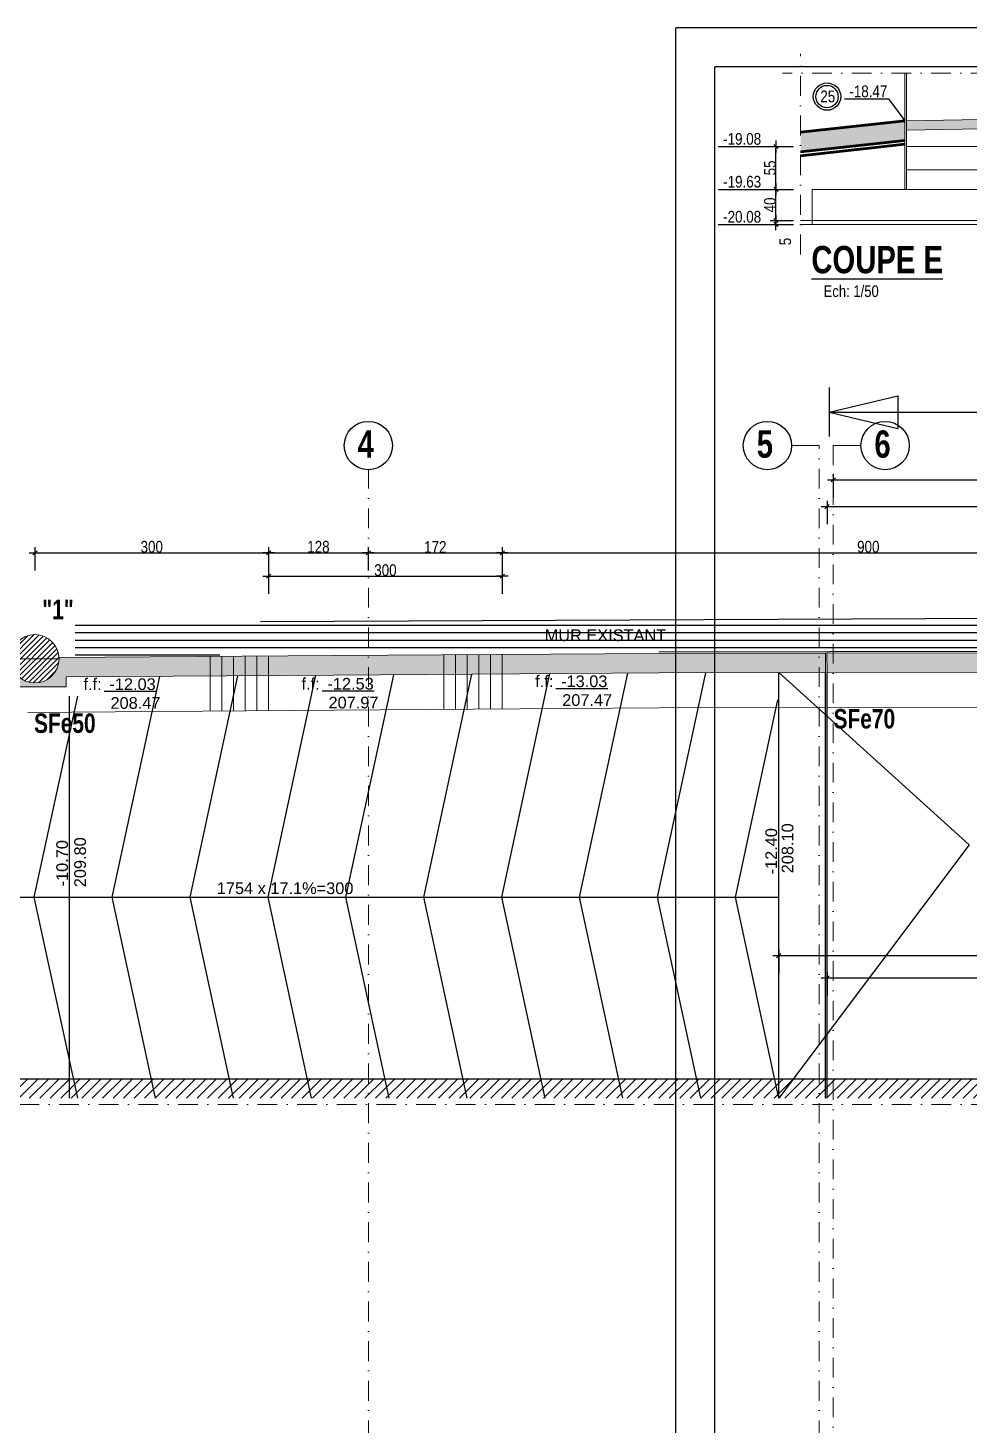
# Model space of a CAD drawing. Header units: centimetres. Extents: x -14085 to 643619, y -47998 to 35592.
# Drawn here: x 50526 to 51735, y 4490 to 6283 of the extents above; entities that cross this region are included whole.
import ezdxf
from ezdxf.enums import TextEntityAlignment as Align

# ---------------------------------------------------------------- set-up
doc = ezdxf.new("R2010")
doc.units = ezdxf.units.CM
doc.header["$PDMODE"] = 1
doc.header["$PDSIZE"] = -2
doc.linetypes.add('TIRETPTX2', pattern=[50.8, 25.4, -12.7, 0, -12.7])
for name, color, linetype in [('01_cote_gen', 4, 'Continuous'), ('01_linteaux', 2, 'Continuous'), ('01_poch_BN', 9, 'Continuous'), ('01_poch_murs', 253, 'Continuous'), ('01_texte', 230, 'Continuous'), ('AA_COTES', 2, 'Continuous')]:
    doc.layers.add(name, color=color, linetype=linetype)
for name, color, linetype, lineweight in [('01_murs_coup', 5, 'Continuous', 60), ('01_PIEUX', 5, 'Continuous', 60), ('01_sem', 42, 'Continuous', 15), ('01_tram_axes', 2, 'TIRETPTX2', 9)]:
    doc.layers.add(name, color=color, linetype=linetype, lineweight=lineweight)
doc.styles.add('Arial Narrow', font='ARIALN.TTF')
doc.styles.add('impact', font='impact.ttf')
doc.styles.add('MATTE_TXT', font='arial.ttf')
doc.styles.add('STYLE2', font='ARIALN.TTF')
doc.dimstyles.new('JB50', dxfattribs={"dimscale": 0.1, "dimtxt": 150, "dimasz": 15, "dimexe": 0.1, "dimexo": 0.1, "dimgap": 0.09, "dimtad": 1, "dimdec": 1, "dimdsep": 46, "dimtxsty": 'STYLE2', "dimblk1": 'BOND_G', "dimblk2": 'BOND_D', "dimsah": 1, "dimcen": 1.5, "dimdle": 0.01, "dimse1": 1, "dimse2": 1, "dimclrd": 4, "dimclre": 2, "dimclrt": 6, "dimazin": 2, "dimtfac": 2.333333, "dimtdec": 1, "dimtix": 1, "dimtmove": 2, "dimatfit": 3, "dimldrblk": 'BOND_G', "dimfxl": 1, "dimtolj": 1, "dimtzin": 0, "dimarcsym": 0})
pattern_1 = [(180, (36349.218, 4640.123), (-2e-15, -9.525), [])]
pattern_2 = [(180, (36349.218, 4640.123), (-2e-15, -9.525), [])]

# ---------------------------------------------------------------- blocks, each defined once
blk = doc.blocks.new('BOND_G')
at = {"layer": 'AA_COTES', "color": 0}
for p, q in [((0, -5), (0, 15)), ((5, 0), (-5, 0)), ((1.8, 1.8), (-1.8, -1.8))]:
    blk.add_line(p, q, dxfattribs=at)
blk = doc.blocks.new('BOND_D')
at = {"layer": 'AA_COTES', "color": 0}
for p, q in [((5, 0), (-5, 0)), ((-1.8, -1.8), (1.8, 1.8)), ((0, 5), (0, -15))]:
    blk.add_line(p, q, dxfattribs=at)
blk = doc.blocks.new('*D1482')
at = {"layer": '01_cote_gen', "color": 4, "lineweight": -2, "transparency": 16777216}
blk.add_line((51561.8, 5703), (52137.8, 5703), dxfattribs=at)
at = {"layer": 'Defpoints', "color": 0, "lineweight": 0, "transparency": 16777216}
for p in [(52139.3, 5703), (51560.3, 5695.5), (52139.3, 5688.4)]:
    blk.add_point(p, dxfattribs=at)
at = {"layer": '01_cote_gen', "color": 4, "lineweight": -2, "transparency": 16777216, "xscale": 1.5, "yscale": 1.5, "zscale": 1.5, "rotation": 180}
blk.add_blockref('BOND_G', (51560.3, 5703), dxfattribs=at)
at = {"layer": '01_cote_gen', "color": 4, "lineweight": -2, "transparency": 16777216, "xscale": 1.5, "yscale": 1.5, "zscale": 1.5}
blk.add_blockref('BOND_D', (52139.3, 5703), dxfattribs=at)
at = {"layer": '01_cote_gen', "color": 6, "transparency": 16777216, "insert": (51849.8, 5710.7), "char_height": 15, "attachment_point": 5, "style": 'STYLE2'}
blk.add_mtext('\\A1;579', dxfattribs=at)
blk = doc.blocks.new('*D1487')
at = {"layer": '01_cote_gen', "color": 4, "lineweight": -2, "transparency": 16777216}
blk.add_line((51553.7, 5668.6), (55151.4, 5668.6), dxfattribs=at)
at = {"layer": 'Defpoints', "color": 0, "lineweight": 0, "transparency": 16777216}
for p in [(55152.9, 5668.6), (51552.2, 5480.7), (55152.9, 5479.6)]:
    blk.add_point(p, dxfattribs=at)
at = {"layer": '01_cote_gen', "color": 4, "lineweight": -2, "transparency": 16777216, "xscale": 1.5, "yscale": 1.5, "zscale": 1.5, "rotation": 180}
blk.add_blockref('BOND_G', (51552.2, 5668.6), dxfattribs=at)
at = {"layer": '01_cote_gen', "color": 4, "lineweight": -2, "transparency": 16777216, "xscale": 1.5, "yscale": 1.5, "zscale": 1.5}
blk.add_blockref('BOND_D', (55152.9, 5668.6), dxfattribs=at)
at = {"layer": '01_cote_gen', "color": 6, "lineweight": 0, "transparency": 16777216, "insert": (53352.5, 5676.3), "char_height": 15, "attachment_point": 5, "style": 'STYLE2'}
blk.add_mtext('\\A1;3600.7', dxfattribs=at)
blk = doc.blocks.new('*D1527')
at = {"layer": '01_cote_gen', "color": 4, "lineweight": -2, "transparency": 16777216}
blk.add_line((51491.7, 5092.4), (52067.7, 5092.4), dxfattribs=at)
at = {"layer": 'Defpoints', "color": 0, "lineweight": 0, "transparency": 16777216}
for p in [(52069.2, 5092.4), (51490.2, 5049.5), (52069.2, 5005.7)]:
    blk.add_point(p, dxfattribs=at)
at = {"layer": '01_cote_gen', "color": 4, "lineweight": -2, "transparency": 16777216, "xscale": 1.5, "yscale": 1.5, "zscale": 1.5, "rotation": 180}
blk.add_blockref('BOND_G', (51490.2, 5092.4), dxfattribs=at)
at = {"layer": '01_cote_gen', "color": 4, "lineweight": -2, "transparency": 16777216, "xscale": 1.5, "yscale": 1.5, "zscale": 1.5}
blk.add_blockref('BOND_D', (52069.2, 5092.4), dxfattribs=at)
at = {"layer": '01_cote_gen', "color": 6, "transparency": 16777216, "insert": (51779.7, 5100.1), "char_height": 15, "attachment_point": 5, "style": 'STYLE2'}
blk.add_mtext('\\A1;579', dxfattribs=at)
blk = doc.blocks.new('*D1528')
at = {"layer": '01_cote_gen', "color": 4, "lineweight": -2, "transparency": 16777216}
blk.add_line((51553.7, 5063.8), (52067.7, 5063.8), dxfattribs=at)
at = {"layer": 'Defpoints', "color": 0, "lineweight": 0, "transparency": 16777216}
for p in [(52069.2, 5063.8), (51552.2, 5044.5), (52069.2, 5033.2)]:
    blk.add_point(p, dxfattribs=at)
at = {"layer": '01_cote_gen', "color": 4, "lineweight": -2, "transparency": 16777216, "xscale": 1.5, "yscale": 1.5, "zscale": 1.5, "rotation": 180}
blk.add_blockref('BOND_G', (51552.2, 5063.8), dxfattribs=at)
at = {"layer": '01_cote_gen', "color": 4, "lineweight": -2, "transparency": 16777216, "xscale": 1.5, "yscale": 1.5, "zscale": 1.5}
blk.add_blockref('BOND_D', (52069.2, 5063.8), dxfattribs=at)
at = {"layer": '01_cote_gen', "color": 6, "transparency": 16777216, "insert": (51810.7, 5071.4), "char_height": 15, "attachment_point": 5, "style": 'STYLE2'}
blk.add_mtext('\\A1;517', dxfattribs=at)
blk = doc.blocks.new('*D1492')
at = {"layer": '01_cote_gen', "color": 4, "lineweight": -2, "transparency": 16777216}
blk.add_line((51136.8, 5609.3), (52033.8, 5609.3), dxfattribs=at)
at = {"layer": 'Defpoints', "color": 0, "lineweight": 0, "transparency": 16777216}
for p in [(52035.3, 5609.3), (51135.3, 5432.5), (52035.3, 5432.5)]:
    blk.add_point(p, dxfattribs=at)
at = {"layer": '01_cote_gen', "color": 4, "lineweight": -2, "transparency": 16777216, "xscale": 1.5, "yscale": 1.5, "zscale": 1.5, "rotation": 180}
blk.add_blockref('BOND_G', (51135.3, 5609.3), dxfattribs=at)
at = {"layer": '01_cote_gen', "color": 4, "lineweight": -2, "transparency": 16777216, "xscale": 1.5, "yscale": 1.5, "zscale": 1.5}
blk.add_blockref('BOND_D', (52035.3, 5609.3), dxfattribs=at)
at = {"layer": '01_cote_gen', "color": 6, "transparency": 16777216, "insert": (51605.2, 5617), "char_height": 15, "attachment_point": 5, "style": 'STYLE2'}
blk.add_mtext('\\A1;900', dxfattribs=at)
blk = doc.blocks.new('*D1493')
at = {"layer": '01_cote_gen', "color": 4, "lineweight": -2, "transparency": 16777216}
blk.add_line((50536.8, 5609.3), (50833.8, 5609.3), dxfattribs=at)
at = {"layer": 'Defpoints', "color": 0, "lineweight": 0, "transparency": 16777216}
for p in [(50535.3, 5617.5), (50835.3, 5609.3), (50835.3, 5502.4)]:
    blk.add_point(p, dxfattribs=at)
at = {"layer": '01_cote_gen', "color": 4, "lineweight": -2, "transparency": 16777216, "xscale": 1.5, "yscale": 1.5, "zscale": 1.5, "rotation": 180}
blk.add_blockref('BOND_G', (50535.3, 5609.3), dxfattribs=at)
at = {"layer": '01_cote_gen', "color": 4, "lineweight": -2, "transparency": 16777216, "xscale": 1.5, "yscale": 1.5, "zscale": 1.5}
blk.add_blockref('BOND_D', (50835.3, 5609.3), dxfattribs=at)
at = {"layer": '01_cote_gen', "color": 6, "transparency": 16777216, "insert": (50685.3, 5617), "char_height": 15, "attachment_point": 5, "style": 'STYLE2'}
blk.add_mtext('\\A1;300', dxfattribs=at)
blk = doc.blocks.new('*D1494')
at = {"layer": '01_cote_gen', "color": 4, "lineweight": -2, "transparency": 16777216}
blk.add_line((50836.8, 5579.3), (51133.8, 5579.3), dxfattribs=at)
at = {"layer": 'Defpoints', "color": 0, "lineweight": 0, "transparency": 16777216}
for p in [(50835.3, 5586.9), (51135.3, 5579.3), (51135.3, 5452.6)]:
    blk.add_point(p, dxfattribs=at)
at = {"layer": '01_cote_gen', "color": 4, "lineweight": -2, "transparency": 16777216, "xscale": 1.5, "yscale": 1.5, "zscale": 1.5, "rotation": 180}
blk.add_blockref('BOND_G', (50835.3, 5579.3), dxfattribs=at)
at = {"layer": '01_cote_gen', "color": 4, "lineweight": -2, "transparency": 16777216, "xscale": 1.5, "yscale": 1.5, "zscale": 1.5}
blk.add_blockref('BOND_D', (51135.3, 5579.3), dxfattribs=at)
at = {"layer": '01_cote_gen', "color": 6, "transparency": 16777216, "insert": (50985.3, 5587), "char_height": 15, "attachment_point": 5, "style": 'STYLE2'}
blk.add_mtext('\\A1;300', dxfattribs=at)
blk = doc.blocks.new('*D1495')
at = {"layer": '01_cote_gen', "color": 4, "lineweight": -2, "transparency": 16777216}
blk.add_line((50964.8, 5609.3), (51133.8, 5609.3), dxfattribs=at)
at = {"layer": 'Defpoints', "color": 0, "lineweight": 0, "transparency": 16777216}
for p in [(50963.3, 5595.2), (51135.3, 5609.3), (51135.3, 5601.8)]:
    blk.add_point(p, dxfattribs=at)
at = {"layer": '01_cote_gen', "color": 4, "lineweight": -2, "transparency": 16777216, "xscale": 1.5, "yscale": 1.5, "zscale": 1.5, "rotation": 180}
blk.add_blockref('BOND_G', (50963.3, 5609.3), dxfattribs=at)
at = {"layer": '01_cote_gen', "color": 4, "lineweight": -2, "transparency": 16777216, "xscale": 1.5, "yscale": 1.5, "zscale": 1.5}
blk.add_blockref('BOND_D', (51135.3, 5609.3), dxfattribs=at)
at = {"layer": '01_cote_gen', "color": 6, "transparency": 16777216, "insert": (51049.3, 5616.8), "char_height": 15, "attachment_point": 5, "style": 'STYLE2'}
blk.add_mtext('\\A1;172', dxfattribs=at)
blk = doc.blocks.new('*D1496')
at = {"layer": '01_cote_gen', "color": 4, "lineweight": -2, "transparency": 16777216}
blk.add_line((50836.8, 5609.3), (50961.8, 5609.3), dxfattribs=at)
at = {"layer": 'Defpoints', "color": 0, "lineweight": 0, "transparency": 16777216}
for p in [(50963.3, 5609.3), (50963.3, 5566.6), (50835.3, 5556.8)]:
    blk.add_point(p, dxfattribs=at)
at = {"layer": '01_cote_gen', "color": 4, "lineweight": -2, "transparency": 16777216, "xscale": 1.5, "yscale": 1.5, "zscale": 1.5, "rotation": 180}
blk.add_blockref('BOND_G', (50835.3, 5609.3), dxfattribs=at)
at = {"layer": '01_cote_gen', "color": 4, "lineweight": -2, "transparency": 16777216, "xscale": 1.5, "yscale": 1.5, "zscale": 1.5}
blk.add_blockref('BOND_D', (50963.3, 5609.3), dxfattribs=at)
at = {"layer": '01_cote_gen', "color": 6, "transparency": 16777216, "insert": (50899.3, 5617), "char_height": 15, "attachment_point": 5, "style": 'STYLE2'}
blk.add_mtext('\\A1;128', dxfattribs=at)
blk = doc.blocks.new('*D2053')
at = {"layer": '01_cote_gen', "color": 4, "lineweight": -2, "ltscale": 0.2, "transparency": 16777216}
blk.add_line((51486.7, 6037.3), (51486.7, 6074.3), dxfattribs=at)
at = {"layer": 'Defpoints', "color": 0, "lineweight": 0, "ltscale": 0.2, "transparency": 16777216}
for p in [(51486.7, 6075.8), (51533.3, 6075.8), (51533.3, 6035.8)]:
    blk.add_point(p, dxfattribs=at)
at = {"layer": '01_cote_gen', "color": 4, "lineweight": -2, "ltscale": 0.2, "transparency": 16777216, "xscale": 1.5, "yscale": 1.5, "zscale": 1.5}
for name, p, rotation in [('BOND_D', (51486.7, 6075.8), 90), ('BOND_G', (51486.7, 6035.8), 270)]:
    blk.add_blockref(name, p, dxfattribs=dict(at, rotation=rotation))
at = {"layer": '01_cote_gen', "color": 6, "lineweight": 0, "ltscale": 0.2, "transparency": 16777216, "insert": (51479, 6055.8), "char_height": 15, "attachment_point": 5, "rotation": 90, "style": 'STYLE2'}
blk.add_mtext('\\A1;40', dxfattribs=at)
blk = doc.blocks.new('*D2054')
at = {"layer": '01_cote_gen', "color": 4, "lineweight": -2, "ltscale": 0.2, "transparency": 16777216}
blk.add_line((51486.7, 6032.3), (51486.7, 6034.3), dxfattribs=at)
at = {"layer": 'Defpoints', "color": 0, "lineweight": 0, "ltscale": 0.2, "transparency": 16777216}
for p in [(51486.7, 6035.8), (51490.2, 6035.8), (51490.2, 6030.8)]:
    blk.add_point(p, dxfattribs=at)
at = {"layer": '01_cote_gen', "color": 4, "lineweight": -2, "ltscale": 0.2, "transparency": 16777216, "xscale": 1.5, "yscale": 1.5, "zscale": 1.5}
for name, p, rotation in [('BOND_D', (51486.7, 6035.8), 90), ('BOND_G', (51486.7, 6030.8), 270)]:
    blk.add_blockref(name, p, dxfattribs=dict(at, rotation=rotation))
at = {"layer": '01_cote_gen', "color": 6, "lineweight": 0, "ltscale": 0.2, "transparency": 16777216, "insert": (51498.6, 6008.8), "char_height": 15, "attachment_point": 5, "rotation": 90, "style": 'STYLE2'}
blk.add_mtext('\\A1;5', dxfattribs=at)
blk = doc.blocks.new('*D2055')
at = {"layer": '01_cote_gen', "color": 4, "lineweight": -2, "ltscale": 0.2, "transparency": 16777216}
blk.add_line((51486.7, 6077.3), (51486.7, 6129.3), dxfattribs=at)
at = {"layer": 'Defpoints', "color": 0, "lineweight": 0, "ltscale": 0.2, "transparency": 16777216}
for p in [(51486.7, 6130.8), (51679.7, 6130.8), (51598.2, 6075.8)]:
    blk.add_point(p, dxfattribs=at)
at = {"layer": '01_cote_gen', "color": 4, "lineweight": -2, "ltscale": 0.2, "transparency": 16777216, "xscale": 1.5, "yscale": 1.5, "zscale": 1.5}
for name, p, rotation in [('BOND_D', (51486.7, 6130.8), 90), ('BOND_G', (51486.7, 6075.8), 270)]:
    blk.add_blockref(name, p, dxfattribs=dict(at, rotation=rotation))
at = {"layer": '01_cote_gen', "color": 6, "lineweight": 0, "ltscale": 0.2, "transparency": 16777216, "insert": (51479.1, 6103.3), "char_height": 15, "attachment_point": 5, "rotation": 90, "style": 'STYLE2'}
blk.add_mtext('\\A1;55', dxfattribs=at)

msp = doc.modelspace()

# ---------------------------------------------------------------- hatches: boundary and pattern name
at = {"layer": '01_poch_BN', "lineweight": 0, "ltscale": 0.2}
h = msp.add_hatch(color=256, dxfattribs=at)
h.dxf.hatch_style = 1
h.paths.add_polyline_path([(51652.29, 6163.81), (51518.2, 6149), (51518.2, 6123.85), (51652.29, 6138.66)])
h.paths.add_polyline_path([(52577.19, 6169.43), (52577.19, 6181.43), (51654.29, 6163.81), (51654.29, 6151.81)])
at = {"layer": '01_poch_murs'}
h = msp.add_hatch(dxfattribs=at)
h.set_pattern_fill('ANSI31', color=256, scale=3, angle=135)
h.set_pattern_definition([(180, (36349.218, 4640.123), (-2e-15, -9.525), [])])
h.paths.add_polyline_path([(51542.27, 5523.88), (50963.27, 5521.38), (50963.27, 5479.65), (51336.32, 5482.29), (51542.27, 5482.71)])
h.paths.add_polyline_path([(51560.27, 5523.96), (51542.27, 5523.88), (51542.27, 5482.71), (51560.27, 5482.74)])
h.paths.add_polyline_path([(52139.27, 5525.1), (51912.32, 5525.48), (51560.27, 5523.96), (51560.27, 5482.74), (51844.32, 5483.32), (52139.27, 5483.32)])
h.paths.add_polyline_path([(52418.87, 5524.62), (52139.27, 5525.1), (52139.27, 5483.32), (52418.87, 5483.32)])
h.paths.add_polyline_path([(52964.87, 5523.7), (52418.87, 5524.62), (52418.87, 5483.32), (52679.49, 5483.32), (52964.87, 5482.38)])
h.paths.add_polyline_path([(53498.87, 5522.79), (52964.87, 5523.7), (52964.87, 5482.38), (53498.87, 5480.63)])
h.paths.add_polyline_path([(53778.87, 5522.32), (53498.87, 5522.79), (53498.87, 5480.63), (53517.22, 5480.56), (53778.87, 5480.76)])
h.paths.add_polyline_path([(54394.17, 5521.28), (53778.87, 5522.32), (53778.87, 5480.76), (54394.17, 5481.21)])
h.paths.add_polyline_path([(54541.87, 5521.03), (54394.17, 5521.28), (54394.17, 5481.21), (54541.87, 5481.32)])
h.paths.add_polyline_path([(55144.87, 5521.46), (54755.93, 5520.67), (54541.87, 5521.03), (54541.87, 5481.32), (54593.52, 5481.36), (55144.87, 5481.55)])
h.paths.add_polyline_path([(55758.87, 5522.72), (55162.87, 5521.5), (55162.87, 5481.56), (55758.87, 5481.77)])
h.paths.add_polyline_path([(55162.87, 5521.5), (55144.87, 5521.46), (55144.87, 5481.55), (55162.87, 5481.56)])
h.paths.add_polyline_path([(55808.87, 5522.82), (55758.87, 5522.72), (55758.87, 5481.77), (55808.87, 5481.79)])
h.paths.add_polyline_path([(56182.87, 5523.44), (56111.82, 5523.44), (55808.87, 5522.82), (55808.87, 5481.79), (56182.87, 5481.92)])
h.paths.add_polyline_path([(56782.83, 5523.11), (56530.32, 5523.44), (56182.87, 5523.44), (56182.87, 5481.92), (56539.41, 5482.05), (56782.83, 5480.89)])
h.paths.add_polyline_path([(57292.83, 5522.44), (56782.83, 5523.11), (56782.83, 5480.89), (57292.83, 5478.46)])
h.paths.add_polyline_path([(53207.13, 5491.92), (53370.89, 5491.92), (53370.89, 5515.18), (53207.13, 5515.18)], flags=24)
h.paths.add_polyline_path([(55918.34, 5491.92), (56082.1, 5491.92), (56082.1, 5515.18), (55918.34, 5515.18)], flags=24)
h.paths.add_polyline_path([(57408, 5477.91), (57408, 5522.29), (57292.83, 5522.44), (57292.83, 5478.46)])
h = msp.add_hatch(dxfattribs=at)
h.set_pattern_fill('ANSI31', color=256, scale=3, angle=135)
h.set_pattern_definition(pattern_1)
h.paths.add_polyline_path([(51542.27, 5523.88), (50963.27, 5521.38), (50963.27, 5479.65), (51336.32, 5482.29), (51542.27, 5482.71)])
h.paths.add_polyline_path([(51560.27, 5523.96), (51542.27, 5523.88), (51542.27, 5482.71), (51560.27, 5482.74)])
h.paths.add_polyline_path([(52139.27, 5525.1), (51912.32, 5525.48), (51560.27, 5523.96), (51560.27, 5482.74), (51844.32, 5483.32), (52139.27, 5483.32)])
h.paths.add_polyline_path([(52418.87, 5524.62), (52139.27, 5525.1), (52139.27, 5483.32), (52418.87, 5483.32)])
h.paths.add_polyline_path([(52964.87, 5523.7), (52418.87, 5524.62), (52418.87, 5483.32), (52679.49, 5483.32), (52964.87, 5482.38)])
h.paths.add_polyline_path([(53498.87, 5522.79), (52964.87, 5523.7), (52964.87, 5482.38), (53498.87, 5480.63)])
h.paths.add_polyline_path([(53778.87, 5522.32), (53498.87, 5522.79), (53498.87, 5480.63), (53517.22, 5480.56), (53778.87, 5480.76)])
h.paths.add_polyline_path([(54394.17, 5521.28), (53778.87, 5522.32), (53778.87, 5480.76), (54394.17, 5481.21)])
h.paths.add_polyline_path([(54541.87, 5521.03), (54394.17, 5521.28), (54394.17, 5481.21), (54541.87, 5481.32)])
h.paths.add_polyline_path([(55144.87, 5521.46), (54755.93, 5520.67), (54541.87, 5521.03), (54541.87, 5481.32), (54593.52, 5481.36), (55144.87, 5481.55)])
h.paths.add_polyline_path([(55758.87, 5522.72), (55162.87, 5521.5), (55162.87, 5481.56), (55758.87, 5481.77)])
h.paths.add_polyline_path([(55162.87, 5521.5), (55144.87, 5521.46), (55144.87, 5481.55), (55162.87, 5481.56)])
h.paths.add_polyline_path([(55808.87, 5522.82), (55758.87, 5522.72), (55758.87, 5481.77), (55808.87, 5481.79)])
h.paths.add_polyline_path([(56182.87, 5523.44), (56111.82, 5523.44), (55808.87, 5522.82), (55808.87, 5481.79), (56182.87, 5481.92)])
h.paths.add_polyline_path([(56782.83, 5523.11), (56530.32, 5523.44), (56182.87, 5523.44), (56182.87, 5481.92), (56539.41, 5482.05), (56782.83, 5480.89)])
h.paths.add_polyline_path([(57292.83, 5522.44), (56782.83, 5523.11), (56782.83, 5480.89), (57292.83, 5478.46)])
h.paths.add_polyline_path([(53207.13, 5491.92), (53370.89, 5491.92), (53370.89, 5515.18), (53207.13, 5515.18)], flags=24)
h.paths.add_polyline_path([(55918.34, 5491.92), (56082.1, 5491.92), (56082.1, 5515.18), (55918.34, 5515.18)], flags=24)
h.paths.add_polyline_path([(57408, 5477.91), (57408, 5522.29), (57292.83, 5522.44), (57292.83, 5478.46)])
h = msp.add_hatch(dxfattribs=at)
h.set_pattern_fill('ANSI31', color=256, scale=3, angle=135)
h.set_pattern_definition(pattern_1)
h.paths.add_polyline_path([(50963.27, 5521.38), (50824.72, 5520.78), (50586.85, 5519.76), (50586.85, 5477.04), (50918.55, 5479.34), (50963.27, 5479.65)])
h = msp.add_hatch(dxfattribs=at)
h.set_pattern_fill('ANSI31', color=256, scale=3, angle=135)
h.set_pattern_definition(pattern_2)
h.paths.add_polyline_path([(50963.27, 5521.38), (50824.72, 5520.78), (50586.85, 5519.76), (50586.85, 5477.04), (50918.55, 5479.34), (50963.27, 5479.65)])
h = msp.add_hatch(dxfattribs=at)
h.set_pattern_fill('ANSI31', color=256, scale=3, angle=135)
h.set_pattern_definition(pattern_2)
h.paths.add_polyline_path([(50963.27, 5521.38), (50824.72, 5520.78), (50586.85, 5519.76), (50586.85, 5477.04), (50918.55, 5479.34), (50963.27, 5479.65)])
h = msp.add_hatch(dxfattribs=at)
h.set_pattern_fill('ANSI31', color=256, scale=1.5)
h.set_pattern_definition([(45, (32326.6223, 14176.6434), (-3.367596, 3.367596), [])])
h.paths.add_polyline_path([(50535.31, 5504.38, 0.4142136), (50504.31, 5473.38), (50535.31, 5473.38)])
h.paths.add_polyline_path([(50535.31, 5473.38), (50504.31, 5473.38, 0.4142136), (50535.31, 5442.38)])
h.paths.add_polyline_path([(50535.31, 5504.38), (50535.31, 5473.38), (50566.31, 5473.38, 0.4142136)])
h.paths.add_polyline_path([(50566.31, 5473.38), (50535.31, 5473.38), (50535.31, 5442.38, 0.4142136)])
h = msp.add_hatch(color=256, dxfattribs=at)
h.dxf.hatch_style = 1
h.paths.add_polyline_path([(51550.16, 5480.72), (51336.33, 5480.29), (50918.56, 5477.34), (50566.28, 5474.89, -0.0122371), (50566.31, 5473.38, -0.5031234), (50526.34, 5443.7), (50526.34, 5437.38), (50575.46, 5437.38), (50575.46, 5449.96), (50918.74, 5452.34), (51336.44, 5455.29), (51550.21, 5455.72)])
h = msp.add_hatch(color=256, dxfattribs=at)
h.dxf.hatch_style = 1
h.paths.add_polyline_path([(51550.16, 5480.72), (51336.33, 5480.29), (50918.56, 5477.34), (50566.28, 5474.89, -0.0122371), (50566.31, 5473.38, -0.5031234), (50526.34, 5443.7), (50526.34, 5437.38), (50575.46, 5437.38), (50575.46, 5449.96), (50918.74, 5452.34), (51336.44, 5455.29), (51550.21, 5455.72)])
h = msp.add_hatch(color=256, dxfattribs=at)
h.dxf.hatch_style = 1
h.paths.add_polyline_path([(51550.16, 5480.72), (51336.33, 5480.29), (50918.56, 5477.34), (50566.28, 5474.89, -0.0122371), (50566.31, 5473.38, -0.5031234), (50526.34, 5443.7), (50526.34, 5437.38), (50575.46, 5437.38), (50575.46, 5449.96), (50918.74, 5452.34), (51336.44, 5455.29), (51550.21, 5455.72)])
h = msp.add_hatch(color=256, dxfattribs=at)
h.dxf.hatch_style = 1
h.paths.add_polyline_path([(55152.86, 5479.56), (54593.52, 5479.36), (53517.21, 5478.56), (52679.49, 5481.32), (51844.32, 5481.32), (51552.16, 5480.73), (51552.21, 5455.73), (51844.35, 5456.32), (52679.45, 5456.32), (53517.18, 5453.56), (54593.54, 5454.36), (55152.87, 5454.56)])
h = msp.add_hatch(color=256, dxfattribs=at)
h.dxf.hatch_style = 1
h.paths.add_polyline_path([(55152.86, 5479.56), (54593.52, 5479.36), (53517.21, 5478.56), (52679.49, 5481.32), (51844.32, 5481.32), (51552.16, 5480.73), (51552.21, 5455.73), (51844.35, 5456.32), (52679.45, 5456.32), (53517.18, 5453.56), (54593.54, 5454.36), (55152.87, 5454.56)])
at = {"layer": '01_poch_murs', "ltscale": 3}
h = msp.add_hatch(color=256, dxfattribs=at)
h.dxf.hatch_style = 1
h.paths.add_polyline_path([(50356.33, 5462.38), (50264.3, 5462.38, -0.6900656), (50206.33, 5462.38), (50155.6, 5462.38), (50155.6, 5437.38), (50526.34, 5437.38), (50526.34, 5443.7, -0.232635), (50506.33, 5462.38), (50414.3, 5462.38, -0.6900656)])
at = {"layer": '01_poch_murs'}
h = msp.add_hatch(dxfattribs=at)
h.set_pattern_fill('ANSI31', color=256, scale=3)
h.set_pattern_definition([(45, (36349.218, 5790.52), (-6.735192, 6.735192), [])])
h.paths.add_polyline_path([(52418.87, 4934.39), (50132.35, 4934.39), (50132.35, 4909.39), (52418.87, 4909.39)])
h.paths.add_polyline_path([(52469.94, 4934.39), (52418.87, 4934.39), (52418.87, 4909.39), (52475.33, 4909.39)])
h.paths.add_polyline_path([(52569.94, 4934.39), (52469.94, 4934.39), (52475.33, 4909.39), (52575.33, 4909.39)])
h.paths.add_polyline_path([(52669.94, 4934.39), (52569.94, 4934.39), (52575.33, 4909.39), (52675.33, 4909.39)])
h.paths.add_polyline_path([(52769.94, 4934.39), (52669.94, 4934.39), (52675.33, 4909.39), (52775.33, 4909.39)])
h.paths.add_polyline_path([(52869.94, 4934.39), (52769.94, 4934.39), (52775.33, 4909.39), (52875.33, 4909.39)])
h.paths.add_polyline_path([(52964.87, 4934.39), (52869.94, 4934.39), (52875.33, 4909.39), (52964.87, 4909.39)])
h.paths.add_polyline_path([(52969.94, 4934.39), (52964.87, 4934.39), (52964.87, 4909.39), (52975.33, 4909.39)])
h.paths.add_polyline_path([(53069.94, 4934.39), (52969.94, 4934.39), (52975.33, 4909.39), (53075.33, 4909.39)])
h.paths.add_polyline_path([(53169.94, 4934.39), (53069.94, 4934.39), (53075.33, 4909.39), (53175.33, 4909.39)])
h.paths.add_polyline_path([(53269.94, 4934.39), (53169.94, 4934.39), (53175.33, 4909.39), (53275.33, 4909.39)])
h.paths.add_polyline_path([(53369.94, 4934.39), (53269.94, 4934.39), (53275.33, 4909.39), (53375.33, 4909.39)])
h.paths.add_polyline_path([(53469.94, 4934.39), (53369.94, 4934.39), (53375.33, 4909.39), (53475.33, 4909.39)])
h.paths.add_polyline_path([(53498.87, 4934.39), (53469.94, 4934.39), (53475.33, 4909.39), (53498.87, 4909.39)])
h.paths.add_polyline_path([(53569.94, 4934.39), (53498.87, 4934.39), (53498.87, 4909.39), (53575.33, 4909.39)])
h.paths.add_polyline_path([(53669.94, 4934.39), (53569.94, 4934.39), (53575.33, 4909.39), (53675.33, 4909.39)])
h.paths.add_polyline_path([(53769.94, 4934.39), (53669.94, 4934.39), (53675.33, 4909.39), (53775.21, 4909.39), (53775.21, 4909.97)])
h.paths.add_polyline_path([(53775.21, 4934.39), (53769.94, 4934.39), (53775.21, 4909.97)], flags=17)
h.paths.add_polyline_path([(53794.65, 4934.39), (53778.87, 4934.39), (53778.87, 4914.09)])
h.paths.add_polyline_path([(54377.08, 4934.39), (53794.65, 4934.39), (53778.87, 4914.09), (53778.87, 4909.39), (53788.87, 4909.39), (54383.18, 4909.39), (54394.17, 4909.39), (54394.17, 4912.01)])
h.paths.add_polyline_path([(54394.17, 4934.39), (54377.08, 4934.39), (54394.17, 4912.01)], flags=17)
h.paths.add_polyline_path([(54456.09, 4934.39), (54396.17, 4934.39), (54396.17, 4909.39), (54461.49, 4909.39)])
h.paths.add_polyline_path([(54541.87, 4934.39), (54456.09, 4934.39), (54461.49, 4909.39), (54541.87, 4909.39)])
h.paths.add_polyline_path([(54568.78, 4934.39), (54541.87, 4934.39), (54541.87, 4909.39), (54574.17, 4909.39)])
h.paths.add_polyline_path([(54668.78, 4934.39), (54568.78, 4934.39), (54574.17, 4909.39), (54674.17, 4909.39)])
h.paths.add_polyline_path([(54768.78, 4934.39), (54668.78, 4934.39), (54674.17, 4909.39), (54774.17, 4909.39)])
h.paths.add_polyline_path([(54868.78, 4934.39), (54768.78, 4934.39), (54774.17, 4909.39), (54874.17, 4909.39)])
h.paths.add_polyline_path([(54968.78, 4934.39), (54868.78, 4934.39), (54874.17, 4909.39), (54974.17, 4909.39)])
h.paths.add_polyline_path([(55068.78, 4934.39), (54968.78, 4934.39), (54974.17, 4909.39), (55074.17, 4909.39)])
h.paths.add_polyline_path([(55144.87, 4934.39), (55068.78, 4934.39), (55074.17, 4909.39), (55144.87, 4909.39)])
h.paths.add_polyline_path([(55168.78, 4934.39), (55162.87, 4934.39), (55162.87, 4909.39), (55174.17, 4909.39)])
h.paths.add_polyline_path([(55268.78, 4934.39), (55168.78, 4934.39), (55174.17, 4909.39), (55274.17, 4909.39)])
h.paths.add_polyline_path([(55162.87, 4934.39), (55144.87, 4934.39), (55144.87, 4909.39), (55152.87, 4909.39), (55152.87, 4901.39), (55154.87, 4901.39), (55154.87, 4909.39), (55162.87, 4909.39)])
h.paths.add_polyline_path([(55368.78, 4934.39), (55268.78, 4934.39), (55274.17, 4909.39), (55374.17, 4909.39)])
h.paths.add_polyline_path([(55468.78, 4934.39), (55368.78, 4934.39), (55374.17, 4909.39), (55474.17, 4909.39)])
h.paths.add_polyline_path([(55568.78, 4934.39), (55468.78, 4934.39), (55474.17, 4909.39), (55574.17, 4909.39)])
h.paths.add_polyline_path([(55668.78, 4934.39), (55568.78, 4934.39), (55574.17, 4909.39), (55674.17, 4909.39)])
h.paths.add_polyline_path([(55758.87, 4934.39), (55668.78, 4934.39), (55674.17, 4909.39), (55758.87, 4909.39)])
h.paths.add_polyline_path([(55768.78, 4934.39), (55758.87, 4934.39), (55758.87, 4909.39), (55774.17, 4909.39)])
h.paths.add_polyline_path([(55868.78, 4934.39), (55768.78, 4934.39), (55774.17, 4909.39), (55874.17, 4909.39)])
h.paths.add_polyline_path([(55968.78, 4934.39), (55868.78, 4934.39), (55874.17, 4909.39), (55974.17, 4909.39)])
h.paths.add_polyline_path([(55992.87, 4934.39), (55968.78, 4934.39), (55974.17, 4909.39), (55992.87, 4909.39)])

# ---------------------------------------------------------------- linework, layer by layer
at = {"layer": '01_cote_gen'}
for p in [(58779.3, 6282.97), (51358.18, 2082.97)]:
    msp.add_line(p, (51358.18, 6282.97), dxfattribs=at)
at = {"layer": '01_linteaux', "lineweight": 0}
for p, q in [((51652.29, 6163.81), (51652.29, 6224.81)), ((51654.29, 6163.81), (51654.29, 6224.81)), ((51654.29, 6151.81), (51654.29, 6075.81)), ((51652.29, 6133.63), (51652.29, 6075.81)), ((51654.29, 6130.81), (52577.19, 6130.81)), ((51654.29, 6100.81), (52614.69, 6100.81)), ((51533.29, 6075.81), (51533.29, 6030.81)), ((51533.29, 6075.81), (51773.29, 6075.81)), ((51518.24, 6035.81), (51773.29, 6035.81)), ((51518.24, 6030.81), (51783.29, 6030.81))]:
    msp.add_line(p, q, dxfattribs=at)
at = {"layer": '01_linteaux'}
for p, q in [((51912.32, 5525.48), (50824.72, 5520.78)), ((51912.32, 5525.48), (50824.72, 5520.78)), ((51912.32, 5525.48), (50824.72, 5520.78)), ((51336.32, 5482.29), (51844.32, 5483.32)), ((51490.21, 4909.39), (51490.21, 5455.6)), ((51490.21, 4909.39), (51490.21, 5455.6)), ((51550.21, 4909.39), (51550.21, 5455.72)), ((51552.21, 4909.39), (51552.21, 5455.73)), ((50132.35, 4934.39), (55992.87, 4934.39))]:
    msp.add_line(p, q, dxfattribs=at)
at = {"layer": '01_murs_coup', "lineweight": 5}
for p, q in [((51654.29, 6163.81), (53121.29, 6191.81)), ((51654.29, 6151.81), (53121.52, 6179.82)), ((51652.29, 6163.81), (51652.29, 6133.63)), ((51654.29, 6163.81), (51654.29, 6151.81))]:
    msp.add_line(p, q, dxfattribs=at)
at = {"layer": '01_murs_coup'}
for p, q in [((51518.24, 6149.01), (51652.29, 6163.81)), ((51518.24, 6123.85), (51652.29, 6138.66)), ((51518.24, 6118.82), (51652.29, 6133.63))]:
    msp.add_line(p, q, dxfattribs=at)
at = {"layer": '01_murs_coup', "linetype": 'Continuous', "lineweight": 5}
msp.add_line((49966.92, 5437.38), (50526.41, 5437.38), dxfattribs=at)
at = {"layer": '01_PIEUX', "linetype": 'Continuous', "lineweight": 5}
for p, q in [((50566.28, 5474.89), (50918.56, 5477.34)), ((50566.28, 5474.89), (50918.56, 5477.34)), ((50566.28, 5474.89), (50918.56, 5477.34)), ((50918.56, 5477.34), (51336.34, 5480.29)), ((51336.34, 5480.29), (51550.16, 5480.72)), ((51550.21, 5455.72), (51550.16, 5480.72)), ((51552.16, 5480.73), (51844.33, 5481.32)), ((51552.21, 5455.73), (51552.16, 5480.73)), ((50575.46, 5449.96), (50918.74, 5452.34)), ((50575.46, 5449.96), (50918.74, 5452.34)), ((50575.46, 5449.96), (50918.74, 5452.34)), ((50918.74, 5452.34), (51336.51, 5455.29)), ((51550.21, 5455.72), (51336.51, 5455.29)), ((51552.21, 5455.73), (51844.38, 5456.32)), ((50526.41, 5437.38), (50575.46, 5437.38)), ((50575.46, 5449.96), (50575.46, 5437.38))]:
    msp.add_line(p, q, dxfattribs=at)
msp.add_circle((50535.31, 5473.38), 31, dxfattribs=at)
at = {"layer": '01_poch_murs', "ltscale": 3}
for p, q in [((50734.55, 5167.39), (50795.84, 5451.48)), ((50834.55, 5167.39), (50895.99, 5452.18)), ((50934.55, 5167.39), (50996.14, 5452.88)), ((51034.55, 5167.39), (51096.29, 5453.59)), ((51134.55, 5167.39), (51196.45, 5454.3)), ((51234.55, 5167.39), (51296.6, 5455)), ((51334.55, 5167.39), (51396.69, 5455.41)), ((50634.55, 5167.39), (50695.69, 5450.79)), ((50534.55, 5167.39), (50590.21, 5425.39)), ((51434.55, 5167.39), (51489.16, 5420.54)), ((50590.21, 4909.39), (50534.55, 5167.39)), ((50690.21, 4909.39), (50634.55, 5167.39)), ((50790.21, 4909.39), (50734.55, 5167.39)), ((50890.21, 4909.39), (50834.55, 5167.39)), ((50990.21, 4909.39), (50934.55, 5167.39)), ((51090.21, 4909.39), (51034.55, 5167.39)), ((51190.21, 4909.39), (51134.55, 5167.39)), ((51290.21, 4909.39), (51234.55, 5167.39)), ((51390.21, 4909.39), (51334.55, 5167.39)), ((51490.21, 4909.39), (51434.55, 5167.39))]:
    msp.add_line(p, q, dxfattribs=at)
at = {"layer": '01_sem', "lineweight": 5}
for p, q in [((50566.31, 5473.38), (49985.16, 5473.38)), ((50760.27, 5476.76), (50760.27, 5406.76)), ((50775.27, 5476.76), (50775.27, 5406.76)), ((50790.27, 5476.76), (50790.27, 5406.76)), ((50805.27, 5476.76), (50805.27, 5406.76)), ((50820.27, 5476.76), (50820.27, 5406.76)), ((50835.27, 5476.76), (50835.27, 5406.76)), ((51060.27, 5478.87), (51060.27, 5408.86)), ((51075.27, 5478.87), (51075.27, 5408.86)), ((51090.27, 5478.87), (51090.27, 5408.86)), ((51105.27, 5478.87), (51105.27, 5408.86)), ((51120.27, 5478.87), (51120.27, 5408.86)), ((51135.27, 5478.87), (51135.27, 5408.86))]:
    msp.add_line(p, q, dxfattribs=at)
for points in [[(50526.34, 5404.61), (50919.05, 5407.34), (51336.65, 5410.29), (51550.3, 5410.72)], [(51552.3, 5410.73), (51844.4, 5411.32), (52679.37, 5411.32), (53517.13, 5408.56), (54593.56, 5409.36)]]:
    msp.add_lwpolyline(points, dxfattribs=at)
at = {"layer": '01_texte'}
for p, q in [((58729.3, 6232.97), (51408.18, 6232.97)), ((51408.18, 2116.63), (51408.18, 6232.97)), ((51574.51, 6191.81), (51631.2, 6191.81)), ((51631.2, 6191.81), (51652.29, 6163.81)), ((51412.51, 6130.81), (51479.2, 6130.81)), ((51412.51, 6075.81), (51479.2, 6075.81)), ((51412.51, 6030.81), (51479.2, 6030.81)), ((51555.15, 5821.69), (51555.15, 5758.43)), ((51555.15, 5790.06), (51643.1, 5811.01)), ((51643.1, 5811.01), (51643.1, 5769.1)), ((51555.15, 5790.06), (56062.3, 5790.06)), ((51555.15, 5790.06), (51643.1, 5769.1)), ((51734.58, 5234.44), (51490.21, 5455.6)), ((51203.93, 5435.32), (51270.73, 5435.32)), ((50579.43, 5425.39), (50579.43, 4909.39)), ((50624.03, 5431.59), (50690.83, 5431.59)), ((50903.93, 5432.11), (50970.73, 5432.11)), ((51734.58, 5234.44), (51490.21, 4909.39)), ((49823.21, 5167.39), (51489.68, 5167.39))]:
    msp.add_line(p, q, dxfattribs=at)
for centre, radius in [((51552.2, 6194.81), 17.56), ((51552.2, 6194.81), 14.4), ((50963.35, 5747.02), 30.98), ((51475.76, 5747.02), 30.98), ((51626.79, 5747.02), 30.98)]:
    msp.add_circle(centre, radius, dxfattribs=at)
at = {"layer": '01_tram_axes'}
for p, q in [((51518.2, 5992.31), (51518.2, 6249.81)), ((53238.2, 6224.81), (51495.2, 6224.81)), ((51542.27, 2230.67), (51542.27, 5747.02)), ((51560.27, 5747.02), (51560.27, 2230.67)), ((50963.35, 2230.67), (50963.35, 5716.04)), ((49904.77, 4901.39), (57545.8, 4901.39))]:
    msp.add_line(p, q, dxfattribs=at)
at = {"layer": '01_tram_axes', "ltscale": 2}
for p, q in [((51506.74, 5747.02), (51542.27, 5747.02)), ((51560.27, 5747.02), (51595.81, 5747.02))]:
    msp.add_line(p, q, dxfattribs=at)

# ---------------------------------------------------------------- texts
at = {"layer": '01_texte'}
for s, style, p in [('-18.47', 'Arial Narrow', (51580.91, 6194.11)), ('25', 'Arial Narrow', (51543.6, 6187.61)), ('-19.08', 'Arial Narrow', (51418.91, 6133.11)), ('-19.63', 'Arial Narrow', (51418.91, 6078.11)), ('-20.08', 'Arial Narrow', (51418.91, 6033.11)), ('MUR EXISTANT', 'MATTE_TXT', (51189.77, 5496.05)), ('f.f:', 'MATTE_TXT', (51177.58, 5437)), ('-13.03', 'MATTE_TXT', (51210.87, 5437)), ('f.f:', 'MATTE_TXT', (50597.68, 5433.27)), ('-12.03', 'MATTE_TXT', (50630.97, 5433.27)), ('f.f:', 'MATTE_TXT', (50877.57, 5433.79)), ('-12.53', 'MATTE_TXT', (50910.87, 5433.79)), ('208.47', 'MATTE_TXT', (50632.35, 5409.14)), ('207.97', 'MATTE_TXT', (50912.25, 5409.66)), ('207.47', 'MATTE_TXT', (51212.25, 5412.87)), ('1754 x 17.1%%%=300', 'MATTE_TXT', (50768.85, 5171.38))]:
    msp.add_text(s, height=15, dxfattribs=dict(at, style=style)).set_placement(p)
at = {"layer": '01_texte', "style": 'impact'}
msp.add_text('%%UCOUPE E', height=35, dxfattribs=at).set_placement((51616.61, 5957.67), align=Align.BOTTOM_CENTER)
at = {"layer": '01_texte', "style": 'MATTE_TXT', "width": 0.8}
msp.add_text('Ech: 1/50', height=15, dxfattribs=at).set_placement((51583.23, 5933.11), align=Align.BOTTOM_CENTER)
at = {"layer": '01_texte', "style": 'impact'}
for s, p in [('4', (50960.01, 5748.9)), ('5', (51472.42, 5748.9)), ('6', (51623.45, 5748.9))]:
    msp.add_text(s, height=35, dxfattribs=at).set_placement(p, align=Align.MIDDLE_CENTER)
msp.add_text('"1"', height=25, rotation=0, dxfattribs=at).set_placement((50564.9, 5516.55), align=Align.BOTTOM_CENTER)
for s, p in [('SFe50', (50613.23, 5370.69)), ('SFe70', (51639.65, 5376.38))]:
    msp.add_text(s, height=25, dxfattribs=at).set_placement(p, align=Align.BOTTOM_RIGHT)
at = {"layer": '01_texte', "style": 'MATTE_TXT'}
for s, p in [('-12.40', (51488.08, 5196.61)), ('208.10', (51509.01, 5198.02)), ('-10.70', (50577.7, 5181.22)), ('209.80', (50600.79, 5180.15))]:
    msp.add_text(s, height=15, rotation=90, dxfattribs=at).set_placement(p)

# ---------------------------------------------------------------- dimensions: what is measured, and where the dimension line sits
at = {"layer": '01_cote_gen', "lineweight": 0, "ltscale": 0.2}
for base, p1, p2, picture, middle in [((51486.7, 6130.81), (51598.2, 6075.81), (51679.7, 6130.81), '*D2055', (51479.06, 6103.31)), ((51486.7, 6075.81), (51533.29, 6035.81), (51533.29, 6075.81), '*D2053', (51479.03, 6055.81))]:
    dim = msp.add_linear_dim(base=base, p1=p1, p2=p2, angle=90, dimstyle='JB50', dxfattribs=at)
    dim.commit()
    dim.dimension.update_dxf_attribs({"geometry": picture, "text_midpoint": middle})
dim = msp.add_linear_dim(base=(51486.7, 6035.81), p1=(51490.2, 6030.81), p2=(51490.2, 6035.81), angle=90, dimstyle='JB50', dxfattribs=at)
dim.commit()
dim.dimension.update_dxf_attribs({"geometry": '*D2054', "text_midpoint": (51498.56, 6008.81), "dimtype": 160})
at = {"layer": '01_cote_gen'}
for base, p1, p2, picture, middle in [((52139.27, 5703.03), (51560.27, 5695.53), (52139.27, 5688.45), '*D1482', (51849.77, 5710.7)), ((50835.27, 5609.29), (50535.27, 5617.5), (50835.27, 5502.4), '*D1493', (50685.27, 5616.96)), ((50963.27, 5609.29), (50835.27, 5556.79), (50963.27, 5566.55), '*D1496', (50899.27, 5616.96)), ((51135.27, 5609.29), (50963.27, 5595.18), (51135.27, 5601.79), '*D1495', (51049.27, 5616.83)), ((51135.27, 5579.29), (50835.27, 5586.92), (51135.27, 5452.57), '*D1494', (50985.27, 5586.96)), ((52069.21, 5092.4), (51490.21, 5049.48), (52069.21, 5005.65), '*D1527', (51779.71, 5100.07)), ((52069.21, 5063.78), (51552.21, 5044.46), (52069.21, 5033.25), '*D1528', (51810.71, 5071.44))]:
    dim = msp.add_linear_dim(base=base, p1=p1, p2=p2, dimstyle='JB50', dxfattribs=at)
    dim.commit()
    dim.dimension.update_dxf_attribs({"geometry": picture, "text_midpoint": middle})
at = {"layer": '01_cote_gen', "lineweight": 0}
dim = msp.add_linear_dim(base=(55152.86, 5668.62), p1=(51552.16, 5480.73), p2=(55152.86, 5479.56), dimstyle='JB50', dxfattribs=at)
dim.commit()
dim.dimension.update_dxf_attribs({"geometry": '*D1487', "text_midpoint": (53352.51, 5676.29)})
at = {"layer": '01_cote_gen'}
dim = msp.add_linear_dim(base=(52035.27, 5609.29), p1=(51135.27, 5432.46), p2=(52035.27, 5432.46), dimstyle='JB50', dxfattribs=at)
dim.commit()
dim.dimension.update_dxf_attribs({"geometry": '*D1492', "text_midpoint": (51605.18, 5616.96), "dimtype": 160})

doc.saveas('drawing.dxf')
